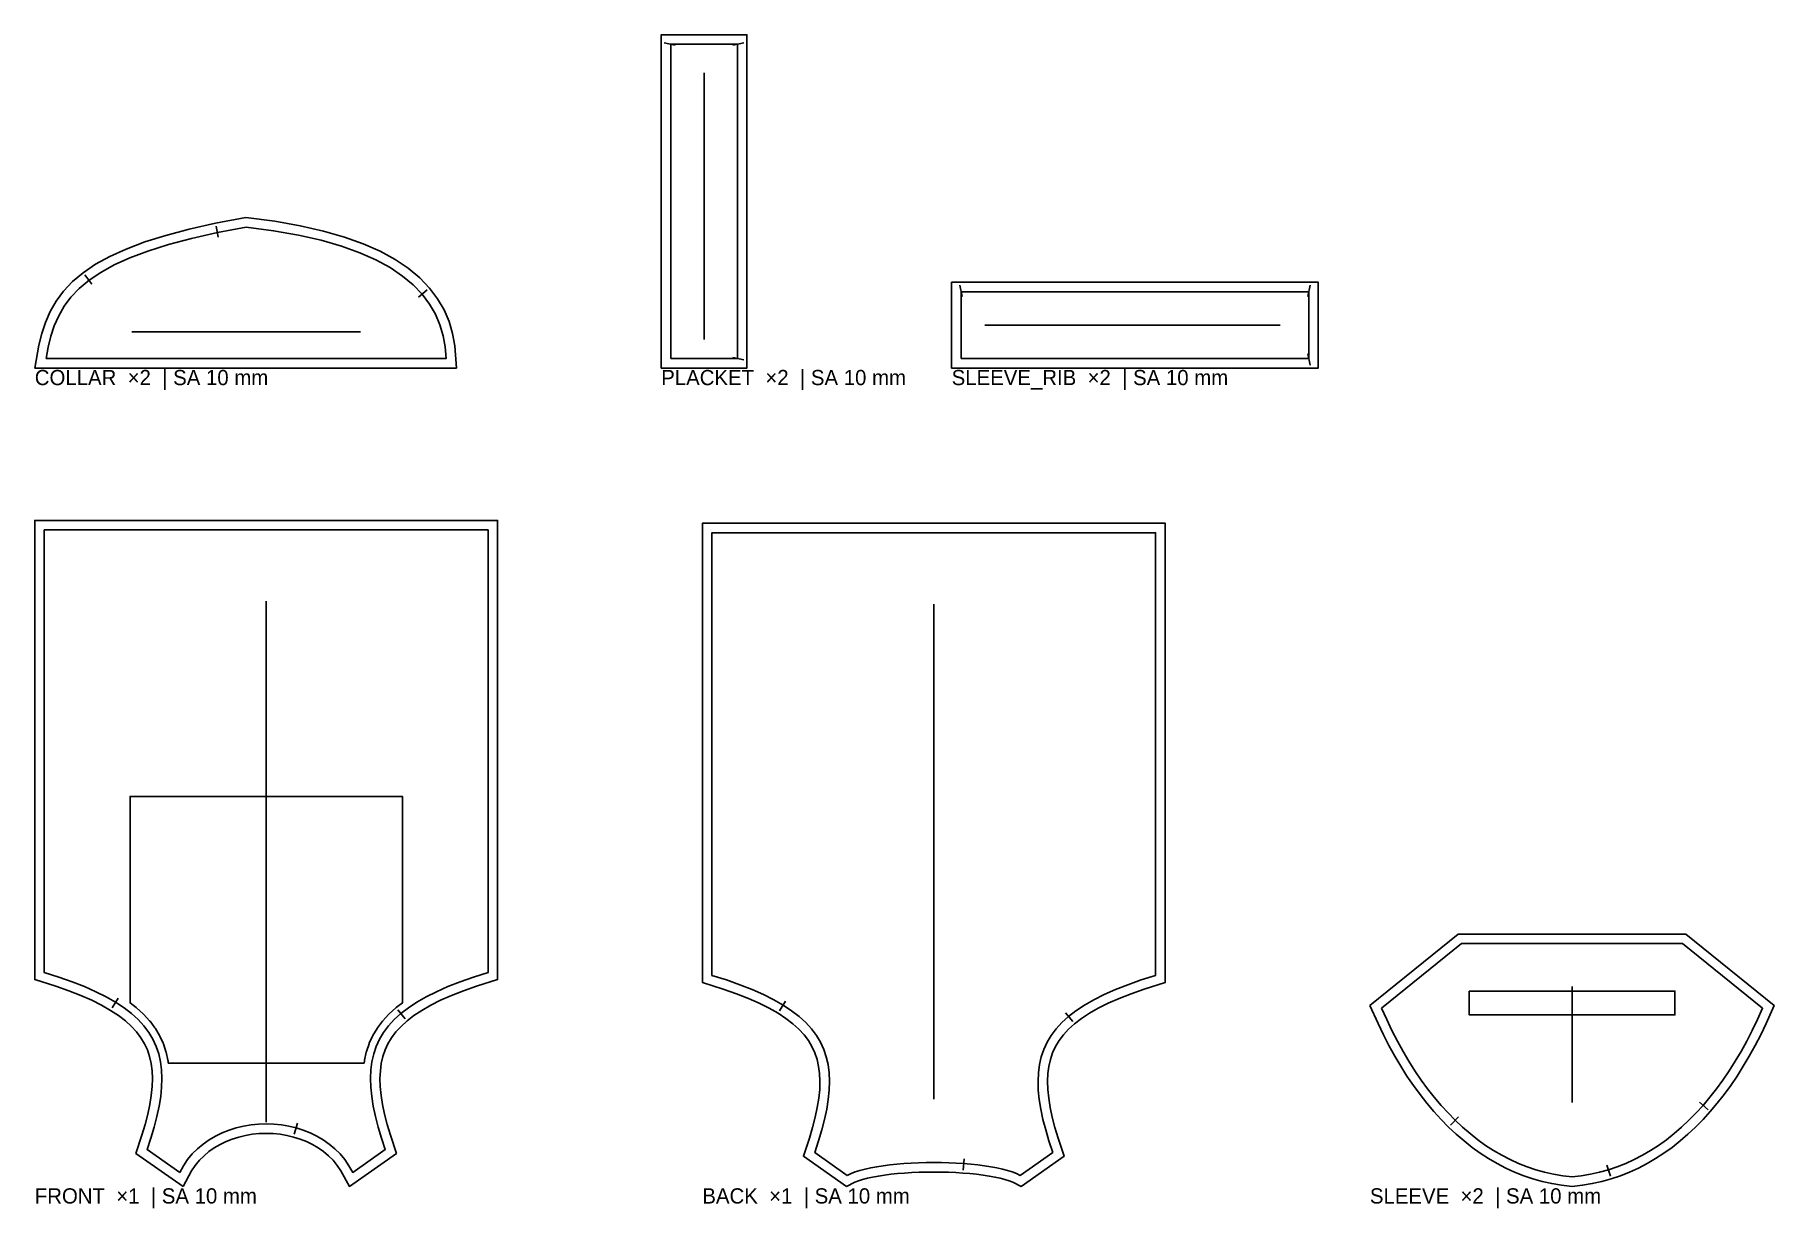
# Model space of a CAD drawing. Header units: millimetres. Extents: x 80 to 1907, y 129 to 1362.
import ezdxf

# ---------------------------------------------------------------- set-up
doc = ezdxf.new("R2010")
doc.units = ezdxf.units.MM
for name, color, linetype in [('CUT', 1, 'Continuous'), ('GRAIN', 3, 'Continuous'), ('LABEL', 7, 'Continuous'), ('MARK', 30, 'Continuous'), ('PRINT', 6, 'Continuous'), ('STITCH', 5, 'Continuous')]:
    doc.layers.add(name, color=color, linetype=linetype)

msp = doc.modelspace()

# ---------------------------------------------------------------- linework, layer by layer
at = {"layer": 'CUT'}
for points in [[(737.8, 1011.6), (737.8, 1361.6), (827.8, 1361.6), (827.8, 1011.6)], [(80, 1011.6), (84.3, 1035.6), (87.3, 1047.7), (91.1, 1059.5), (96.1, 1070.9), (102.5, 1081.9), (110.3, 1092.4), (119.7, 1102.3), (130.9, 1111.7), (143.9, 1120.6), (158.9, 1128.8), (176.1, 1136.6), (195.6, 1144), (217.5, 1150.9), (242.2, 1157.5), (269.7, 1163.6), (301.7, 1169.7), (332.2, 1165.7), (358.8, 1161), (383.1, 1155.5), (405.1, 1149.1), (424.9, 1142), (442.6, 1134.2), (458.4, 1125.6), (472.2, 1116.3), (484.2, 1106.3), (494.4, 1095.6), (502.9, 1084.3), (509.8, 1072.6), (515, 1060.3), (518.7, 1047.8), (521, 1034.9), (522.8, 1011.6)], [(1042.8, 1011.6), (1042.8, 1101.6), (1427.8, 1101.6), (1427.8, 1011.6)], [(235.7, 152), (186.2, 186.7), (192.4, 205.7), (195.8, 217), (198.6, 227.8), (200.7, 238), (202.3, 247.6), (203.2, 256.8), (203.5, 265.4), (203.1, 273.5), (202.1, 281.2), (200.5, 288.4), (198.2, 295.3), (195.1, 301.8), (191.4, 308.1), (186.8, 314.2), (181.4, 320.1), (175.1, 325.8), (167.8, 331.5), (159.6, 336.9), (150.2, 342.3), (139.8, 347.5), (128.4, 352.5), (115.8, 357.5), (102, 362.3), (80, 369.3), (80, 851.6), (566, 851.6), (566, 369.3), (544, 362.3), (530.2, 357.5), (517.6, 352.5), (506.2, 347.5), (495.8, 342.3), (486.4, 336.9), (478.2, 331.5), (470.9, 325.8), (464.6, 320.1), (459.2, 314.2), (454.6, 308.1), (450.9, 301.8), (447.8, 295.3), (445.5, 288.4), (443.9, 281.2), (442.9, 273.5), (442.5, 265.4), (442.8, 256.8), (443.7, 247.6), (445.3, 238), (447.4, 227.8), (450.2, 217), (453.6, 205.7), (459.8, 186.7), (410.3, 152), (401.4, 168.4), (397.5, 174.1), (393.2, 179.4), (388.3, 184.2), (383.1, 188.6), (377.5, 192.5), (371.5, 196), (365.2, 199.1), (358.6, 201.7), (351.7, 203.8), (344.7, 205.5), (337.6, 206.7), (330.3, 207.4), (323, 207.6), (315.7, 207.4), (308.4, 206.7), (301.3, 205.5), (294.3, 203.8), (287.4, 201.7), (280.8, 199.1), (274.5, 196), (268.5, 192.5), (262.9, 188.6), (257.7, 184.2), (252.8, 179.4), (248.5, 174.1), (244.6, 168.4)], [(932.3, 152), (887.2, 183.6), (893.4, 202.7), (896.8, 214), (899.6, 224.7), (901.7, 234.9), (903.3, 244.6), (904.2, 253.7), (904.5, 262.4), (904.1, 270.5), (903.1, 278.1), (901.5, 285.4), (899.2, 292.2), (896.1, 298.8), (892.4, 305.1), (887.8, 311.1), (882.4, 317), (876.1, 322.8), (868.8, 328.4), (860.6, 333.9), (851.2, 339.2), (840.8, 344.4), (829.4, 349.5), (816.8, 354.4), (803, 359.3), (781, 366.2), (781, 848.6), (1267, 848.6), (1267, 366.2), (1245, 359.3), (1231.2, 354.4), (1218.6, 349.5), (1207.2, 344.4), (1196.8, 339.2), (1187.4, 333.9), (1179.2, 328.4), (1171.9, 322.8), (1165.6, 317), (1160.2, 311.1), (1155.6, 305.1), (1151.9, 298.8), (1148.8, 292.2), (1146.5, 285.4), (1144.9, 278.1), (1143.9, 270.5), (1143.5, 262.4), (1143.8, 253.7), (1144.7, 244.6), (1146.3, 234.9), (1148.4, 224.7), (1151.2, 214), (1154.6, 202.7), (1160.8, 183.6), (1115.7, 152), (1106.9, 156.3), (1103.2, 157.7), (1098.8, 159.1), (1093.7, 160.5), (1088.2, 161.7), (1082.2, 162.8), (1075.8, 163.8), (1069, 164.7), (1062, 165.4), (1054.7, 166), (1047.2, 166.5), (1039.5, 166.8), (1031.8, 167), (1024, 167.1), (1016.2, 167), (1008.5, 166.8), (1000.8, 166.5), (993.3, 166), (986, 165.4), (979, 164.7), (972.2, 163.8), (965.8, 162.8), (959.8, 161.7), (954.3, 160.5), (949.2, 159.1), (944.8, 157.7), (941.1, 156.3)], [(1482, 342), (1574.7, 417.1), (1813.8, 417.1), (1906.5, 342), (1898, 323), (1892.4, 311.3), (1886.5, 299.9), (1880.4, 288.9), (1874.1, 278.2), (1867.6, 267.9), (1860.9, 258), (1853.9, 248.4), (1846.7, 239.3), (1839.3, 230.5), (1831.8, 222.2), (1824, 214.3), (1816, 206.7), (1807.8, 199.7), (1799.4, 193), (1790.8, 186.9), (1782, 181.2), (1773, 175.9), (1763.9, 171.1), (1754.5, 166.9), (1745, 163.1), (1735.3, 159.8), (1725.5, 157.1), (1715.5, 154.9), (1705.4, 153.2), (1694.3, 152), (1683.2, 153.2), (1673, 154.9), (1663, 157.1), (1653.2, 159.8), (1643.5, 163.1), (1634, 166.9), (1624.7, 171.1), (1615.5, 175.9), (1606.6, 181.2), (1597.8, 186.9), (1589.2, 193), (1580.8, 199.7), (1572.6, 206.7), (1564.6, 214.3), (1556.8, 222.2), (1549.2, 230.5), (1541.8, 239.3), (1534.6, 248.4), (1527.7, 258), (1520.9, 267.9), (1514.4, 278.2), (1508.1, 288.9), (1502, 299.9), (1496.1, 311.3), (1490.5, 323)]]:
    msp.add_lwpolyline(points, close=True, dxfattribs=at)
at = {"layer": 'GRAIN'}
for p, q in [((782.8, 1041.6), (782.8, 1321.6)), ((182, 1049.6), (422, 1049.6)), ((1077.8, 1056.6), (1387.8, 1056.6)), ((323, 281.6), (323, 766.6)), ((1024, 243.6), (1024, 763.6)), ((1694.3, 240.1), (1694.3, 362.1))]:
    msp.add_line(p, q, dxfattribs=at)
at = {"layer": 'MARK'}
for p, q in [((752.6, 1350.6), (740.9, 1353.1)), ((812.9, 1350.6), (824.6, 1353.1)), ((272.7, 1148.9), (270.3, 1160.7)), ((140, 1099.7), (132.7, 1109.3)), ((1053.7, 1086.7), (1051.4, 1098.5)), ((1416.8, 1086.7), (1419.1, 1098.5)), ((483, 1085.9), (492.1, 1093.6)), ((1416.8, 1026.5), (1419.1, 1014.7)), ((812.9, 1022.7), (824.6, 1020.2)), ((323, 219.6), (323, 511.6)), ((167.4, 349.7), (161.1, 339.5)), ((461.2, 337.3), (468.9, 328.1)), ((868.4, 346.7), (862.1, 336.4)), ((1162.2, 334.3), (1169.9, 325.1)), ((1828.1, 240.4), (1837.1, 232.5)), ((1575.1, 225), (1566.7, 216.4)), ((355.7, 218.3), (352.5, 206.7)), ((1055.8, 181), (1054.9, 169)), ((1730.9, 174.2), (1734.5, 162.7))]:
    msp.add_line(p, q, dxfattribs=at)
at = {"layer": 'PRINT'}
for points in [[(220.2, 281.6), (219.9, 284), (219.8, 284.7), (217.9, 292.9), (217.7, 293.7), (215, 301.6), (214.7, 302.3), (211.3, 309.8), (210.9, 310.6), (206.6, 317.8), (206.1, 318.5), (201, 325.4), (200.5, 326), (194.4, 332.6), (193.9, 333.1), (186.9, 339.4), (186.4, 339.8), (180, 344.8), (180, 561.6), (466, 561.6), (466, 344.8), (459.6, 339.8), (459.1, 339.4), (452.1, 333.1), (451.6, 332.6), (445.5, 326), (445, 325.4), (439.9, 318.5), (439.4, 317.8), (435.1, 310.6), (434.7, 309.8), (431.3, 302.3), (431, 301.6), (428.3, 293.7), (428.1, 292.9), (426.2, 284.7), (426.1, 284), (425.8, 281.6)], [(1586.3, 357.1), (1802.3, 357.1), (1802.3, 332.1), (1586.3, 332.1)]]:
    msp.add_lwpolyline(points, close=True, dxfattribs=at)
at = {"layer": 'STITCH'}
for points in [[(747.8, 1021.6), (817.8, 1021.6), (817.8, 1351.6), (747.8, 1351.6)], [(92, 1021.6), (512, 1021.6), (511, 1033.7), (508.9, 1045.5), (505.5, 1056.9), (500.8, 1068.1), (494.6, 1078.8), (486.8, 1089.1), (477.4, 1098.9), (466.2, 1108.2), (453.2, 1117), (438.2, 1125.2), (421.2, 1132.7), (402, 1139.6), (380.6, 1145.8), (356.8, 1151.2), (330.7, 1155.8), (302, 1159.6), (271.7, 1153.8), (244.5, 1147.7), (220.3, 1141.3), (198.8, 1134.5), (179.9, 1127.4), (163.4, 1119.9), (149.2, 1112), (137, 1103.7), (126.6, 1095.1), (118, 1085.9), (110.8, 1076.4), (105.1, 1066.4), (100.5, 1055.9), (96.9, 1045), (94.1, 1033.5)], [(1052.8, 1021.6), (1417.8, 1021.6), (1417.8, 1091.6), (1052.8, 1091.6)], [(232.2, 166.6), (236.1, 173.6), (240.5, 180.1), (245.4, 186.1), (250.9, 191.6), (256.8, 196.5), (263.1, 201), (269.8, 204.9), (276.8, 208.3), (284.1, 211.1), (291.6, 213.5), (299.3, 215.3), (307.1, 216.6), (315, 217.4), (323, 217.6), (331, 217.4), (338.9, 216.6), (346.7, 215.3), (354.4, 213.5), (361.9, 211.1), (369.2, 208.3), (376.2, 204.9), (382.9, 201), (389.2, 196.5), (395.1, 191.6), (400.6, 186.1), (405.5, 180.1), (409.9, 173.6), (413.8, 166.6), (448, 190.6), (444, 202.7), (440.6, 214.3), (437.7, 225.5), (435.4, 236.1), (433.8, 246.3), (432.8, 256.1), (432.5, 265.4), (432.9, 274.4), (434, 283), (435.9, 291.1), (438.5, 299), (442, 306.5), (446.3, 313.7), (451.5, 320.6), (457.5, 327.2), (464.4, 333.5), (472.3, 339.6), (481.2, 345.4), (491, 351.1), (501.9, 356.5), (513.8, 361.8), (526.8, 366.9), (540.8, 371.8), (556, 376.6), (556, 841.6), (90, 841.6), (90, 376.6), (105.2, 371.8), (119.2, 366.9), (132.2, 361.8), (144.1, 356.5), (155, 351.1), (164.8, 345.4), (173.7, 339.6), (181.6, 333.5), (188.5, 327.2), (194.5, 320.6), (199.7, 313.7), (204, 306.5), (207.5, 299), (210.1, 291.1), (212, 283), (213.1, 274.4), (213.5, 265.4), (213.2, 256.1), (212.2, 246.3), (210.6, 236.1), (208.3, 225.5), (205.4, 214.3), (202, 202.7), (198, 190.6)], [(933.2, 163.6), (937.1, 165.4), (941.5, 167.2), (946.4, 168.7), (951.9, 170.2), (957.8, 171.5), (964.1, 172.7), (970.8, 173.7), (977.8, 174.6), (985.1, 175.3), (992.6, 176), (1000.3, 176.4), (1008.1, 176.8), (1016, 177), (1024, 177.1), (1032, 177), (1039.9, 176.8), (1047.7, 176.4), (1055.4, 176), (1062.9, 175.3), (1070.2, 174.6), (1077.2, 173.7), (1083.9, 172.7), (1090.2, 171.5), (1096.1, 170.2), (1101.6, 168.7), (1106.5, 167.2), (1110.9, 165.4), (1114.8, 163.6), (1149, 187.6), (1145, 199.7), (1141.6, 211.3), (1138.7, 222.4), (1136.4, 233.1), (1134.8, 243.3), (1133.8, 253.1), (1133.5, 262.4), (1133.9, 271.3), (1135, 279.9), (1136.9, 288.1), (1139.5, 295.9), (1143, 303.4), (1147.3, 310.6), (1152.5, 317.5), (1158.5, 324.1), (1165.4, 330.5), (1173.3, 336.5), (1182.2, 342.4), (1192, 348), (1202.9, 353.5), (1214.8, 358.7), (1227.8, 363.8), (1241.8, 368.8), (1257, 373.6), (1257, 838.6), (791, 838.6), (791, 373.6), (806.2, 368.8), (820.2, 363.8), (833.2, 358.7), (845.1, 353.5), (856, 348), (865.8, 342.4), (874.7, 336.5), (882.6, 330.5), (889.5, 324.1), (895.5, 317.5), (900.7, 310.6), (905, 303.4), (908.5, 295.9), (911.1, 288.1), (913, 279.9), (914.1, 271.3), (914.5, 262.4), (914.2, 253.1), (913.2, 243.3), (911.6, 233.1), (909.3, 222.4), (906.4, 211.3), (903, 199.7), (899, 187.6)], [(1494.3, 339.1), (1499.6, 327.2), (1505.1, 315.7), (1510.8, 304.6), (1516.8, 293.8), (1522.9, 283.4), (1529.3, 273.4), (1535.9, 263.7), (1542.6, 254.5), (1549.6, 245.6), (1556.7, 237.1), (1564.1, 229.1), (1571.6, 221.4), (1579.3, 214.2), (1587.1, 207.4), (1595.2, 201), (1603.4, 195.1), (1611.8, 189.7), (1620.4, 184.7), (1629.1, 180.1), (1637.9, 176.1), (1647, 172.5), (1656.1, 169.4), (1665.5, 166.8), (1674.9, 164.7), (1684.5, 163.1), (1694.3, 162.1), (1704, 163.1), (1713.6, 164.7), (1723.1, 166.8), (1732.4, 169.4), (1741.6, 172.5), (1750.6, 176.1), (1759.5, 180.1), (1768.2, 184.7), (1776.7, 189.7), (1785.1, 195.1), (1793.3, 201), (1801.4, 207.4), (1809.3, 214.2), (1817, 221.4), (1824.5, 229.1), (1831.8, 237.1), (1839, 245.6), (1845.9, 254.5), (1852.7, 263.7), (1859.2, 273.4), (1865.6, 283.4), (1871.8, 293.8), (1877.7, 304.6), (1883.4, 315.7), (1889, 327.2), (1894.3, 339.1), (1810.3, 407.1), (1578.3, 407.1)]]:
    msp.add_lwpolyline(points, close=True, dxfattribs=at)

# ---------------------------------------------------------------- texts
at = {"layer": 'LABEL'}
for s, p in [('COLLAR  ×2  | SA 10 mm', (80, 993.6)), ('PLACKET  ×2  | SA 10 mm', (737.8, 993.6)), ('SLEEVE_RIB  ×2  | SA 10 mm', (1042.8, 993.6)), ('FRONT  ×1  | SA 10 mm', (80, 134)), ('BACK  ×1  | SA 10 mm', (781, 134)), ('SLEEVE  ×2  | SA 10 mm', (1482, 134))]:
    msp.add_text(s, height=16, dxfattribs=at).set_placement(p)

doc.saveas('drawing.dxf')
